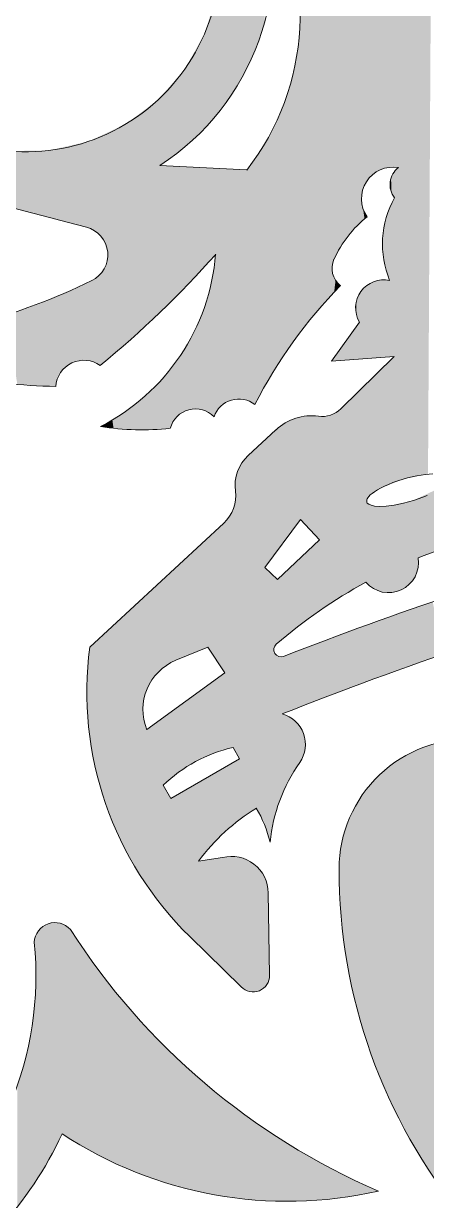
# Model space of a CAD drawing. Extents: x -99 to 297, y 0 to 529.
# Drawn here: x 220.08 to 224.64, y 345.49 to 358.8 of the extents above; entities that cross this region are included whole.
import ezdxf

# ---------------------------------------------------------------- set-up
doc = ezdxf.new("R2010")
doc.units = 0

msp = doc.modelspace()

# ---------------------------------------------------------------- linework, layer by layer
at = {"color": 7, "lineweight": 13, "ltscale": 0.024588}
msp.add_line((221.624, 357.194), (222.606, 357.142), dxfattribs=at)
at = {"color": 7, "lineweight": 13, "ltscale": 0.013606}
msp.add_line((223.882, 355.422), (223.565, 354.98), dxfattribs=at)
at = {"color": 7, "lineweight": 13, "ltscale": 0.017782}
msp.add_line((224.274, 355.034), (223.565, 354.98), dxfattribs=at)
at = {"color": 7, "lineweight": 13, "ltscale": 0.02109}
msp.add_line((224.274, 355.034), (223.673, 354.442), dxfattribs=at)
at = {"color": 7, "lineweight": 13, "ltscale": 0.010684}
msp.add_line((222.938, 354.204), (222.625, 353.914), dxfattribs=at)
at = {"color": 7, "lineweight": 13, "ltscale": 0.016984}
msp.add_line((223.217, 353.19), (222.81, 352.646), dxfattribs=at)
at = {"color": 7, "lineweight": 13, "ltscale": 0.007854}
msp.add_line((223.43, 352.958), (223.217, 353.19), dxfattribs=at)
at = {"color": 7, "lineweight": 13, "ltscale": 0.051656}
msp.add_line((222.347, 353.149), (220.831, 351.745), dxfattribs=at)
at = {"color": 7, "lineweight": 13, "ltscale": 0.016301}
msp.add_line((223.43, 352.958), (222.956, 352.51), dxfattribs=at)
at = {"color": 7, "lineweight": 13, "ltscale": 0.004981}
msp.add_line((222.956, 352.51), (222.81, 352.646), dxfattribs=at)
at = {"color": 7, "lineweight": 13, "ltscale": 0.009741}
msp.add_line((222.167, 351.744), (221.806, 351.597), dxfattribs=at)
at = {"color": 7, "lineweight": 13, "ltscale": 0.008696}
msp.add_line((222.167, 351.744), (222.36, 351.455), dxfattribs=at)
at = {"color": 7, "lineweight": 13, "ltscale": 0.027329}
msp.add_line((222.36, 351.455), (221.477, 350.812), dxfattribs=at)
at = {"color": 7, "lineweight": 13, "ltscale": 0.00376}
msp.add_line((222.527, 350.481), (222.452, 350.611), dxfattribs=at)
at = {"color": 7, "lineweight": 13, "ltscale": 0.022472}
msp.add_line((222.527, 350.481), (221.747, 350.034), dxfattribs=at)
at = {"color": 7, "lineweight": 13, "ltscale": 0.004271}
msp.add_line((221.747, 350.034), (221.662, 350.182), dxfattribs=at)
at = {"color": 7, "lineweight": 13, "ltscale": 0.00691}
msp.add_line((222.334, 349.367), (222.061, 349.324), dxfattribs=at)
at = {"color": 7, "lineweight": 13, "ltscale": 0.023295}
msp.add_line((222.851, 348.966), (222.865, 348.034), dxfattribs=at)
at = {"color": 7, "lineweight": 13, "ltscale": 0.020351}
msp.add_line((221.962, 348.472), (222.544, 347.902), dxfattribs=at)
at = {"color": 7, "lineweight": 13}
msp.add_lwpolyline([(224.711, 353.704), (224.63, 353.698), (224.533, 353.683), (224.425, 353.659), (224.315, 353.625), (224.261, 353.606), (224.21, 353.586), (224.164, 353.565), (224.121, 353.544), (224.085, 353.523), (224.052, 353.503), (224.027, 353.484), (224.005, 353.466), (223.99, 353.45), (223.978, 353.435), (223.97, 353.422), (223.966, 353.41), (223.964, 353.4), (223.964, 353.391), (223.967, 353.382), (223.971, 353.375), (223.987, 353.361), (224.013, 353.349), (224.052, 353.34), (224.109, 353.336), (224.183, 353.339), (224.276, 353.351), (224.381, 353.373), (224.492, 353.404), (224.547, 353.422), (224.6, 353.442), (224.648, 353.462)], dxfattribs=at)
for centre, radius, start, end in [((220.105, 359.549), 2.202, 240.9404, 72.4889), ((221.966, 343.504), 17.006, 94.1192, 139.7676), ((220.105, 359.549), 2.802, 302.8254, 17.7372), ((220.373, 358.891), 2.837, 321.9326, 32.1813), ((224.263, 356.817), 0.358, 80.3303, 214.9046), ((224.47, 356.977), 0.242, 127.3344, 218.1622), ((246.335, 455.875), 102.61, 254.65423, 255.58633), ((225.22, 356.303), 1.077, 150.8575, 202.3565), ((224.764, 355.605), 1.283, 128.2717, 155.6765), ((220.713, 356.182), 0.323, 295.7751, 75.5863), ((213.651, 363.823), 11.504, 309.3815, 318.4157), ((219.855, 356.383), 2.408, 297.1211, 355.3591), ((223.823, 356.03), 0.251, 155.6765, 231.5858), ((217.46, 362.92), 7.806, 275.3123, 295.7751), ((224.157, 355.582), 0.318, 77.9336, 210.1805), ((227.592, 351.988), 5.495, 135.5842, 152.9259), ((220.548, 361.078), 6.384, 248.2521, 269.0949), ((220.765, 354.671), 0.319, 54.6571, 175.8767), ((222.517, 354.258), 0.294, 51.6471, 161.541), ((222.027, 354.146), 0.294, 44.2543, 165.4468), ((223.459, 354.659), 0.305, 262.3554, 314.5338), ((223.34, 353.772), 0.59, 82.3554, 132.8768), ((221.421, 357.204), 3.001, 261.0418, 276.1587), ((222.944, 353.57), 0.469, 132.8768, 187.2321), ((222.061, 353.458), 0.421, 312.8064, 7.2321), ((226.662, 347.471), 5.692, 87.7034, 111.8276), ((237.925, 313.535), 40.915, 105.6097, 111.3567), ((224.211, 352.7), 0.339, 220.8748, 9.3513), ((226.662, 347.471), 5.692, 118.3984, 130.8134), ((237.925, 313.535), 40.315, 105.4016, 111.7147), ((224.673, 351.24), 3.875, 172.5072, 225.5968), ((222.995, 351.717), 0.0819, 130.8134, 291.3567), ((222.034, 351.039), 0.602, 112.2687, 202.217), ((222.915, 350.646), 0.356, 324.9096, 74.7298), ((225.123, 349.235), 1.471, 87.2611, 179.9318), ((222.826, 348.98), 1.673, 102.899, 134.0685), ((224.748, 349.358), 1.884, 144.9096, 174.5117), ((223.982, 347.889), 2.398, 121.8752, 143.2296), ((221.441, 349.182), 1.475, 13.9629, 30.2485), ((222.432, 348.959), 0.419, 0.873, 103.5194), ((229.856, 349.229), 6.204, 179.9318, 219.3018), ((220.437, 348.394), 0.235, 41.9218, 176.3749), ((227.183, 352.76), 7.803, 212.6387, 246.7036), ((216.459, 348.027), 3.763, 308.528, 5.8173), ((222.679, 348.031), 0.187, 223.6863, 0.873), ((216.735, 347.991), 4.169, 299.5511, 335.1527), ((223.068, 350.12), 4.643, 236.6843, 282.8082)]:
    msp.add_arc(centre, radius, start, end, dxfattribs=at)
at = {"color": 7, "lineweight": 5}
for points in [[(222.434, 357.992), (222.316, 365.388), (222.299, 357.807), (222.307, 359.574)], [(222.434, 357.992), (222.554, 358.187), (222.316, 365.388), (222.709, 365.081)], [(222.743, 358.603), (222.709, 365.081), (222.657, 358.391), (222.554, 358.187)], [(222.811, 358.822), (222.774, 360.402), (222.743, 358.603), (222.709, 365.081)], [(223.462, 364.426), (223.209, 358.963), (223.322, 355.446), (223.257, 355.365)], [(223.462, 364.426), (223.322, 355.446), (223.456, 355.605), (223.388, 355.526)], [(223.462, 364.426), (223.456, 355.605), (223.525, 355.683)], [(223.822, 364.08), (223.462, 364.426), (223.573, 356.033), (223.525, 355.683)], [(223.822, 364.08), (223.573, 356.033), (223.576, 356.074), (223.574, 356.054)], [(223.822, 364.08), (223.576, 356.074), (223.587, 356.114), (223.581, 356.095)], [(223.822, 364.08), (223.587, 356.114), (223.611, 356.168), (223.595, 356.134)], [(223.822, 364.08), (223.611, 356.168), (223.647, 356.236), (223.629, 356.203)], [(223.822, 364.08), (223.647, 356.236), (223.687, 356.302), (223.666, 356.269)], [(223.822, 364.08), (223.687, 356.302), (223.73, 356.365), (223.708, 356.334)], [(223.822, 364.08), (223.73, 356.365), (223.777, 356.425), (223.753, 356.396)], [(223.822, 364.08), (223.777, 356.425), (223.828, 356.483), (223.802, 356.455)], [(224.169, 363.722), (223.822, 364.08), (223.855, 356.511), (223.828, 356.483)], [(224.169, 363.722), (223.855, 356.511), (223.905, 356.809), (223.882, 356.537)], [(224.169, 363.722), (223.905, 356.809), (223.918, 356.913), (223.908, 356.862)], [(224.169, 363.722), (223.918, 356.913), (223.961, 357.009), (223.936, 356.963)], [(224.169, 363.722), (223.961, 357.009), (224.029, 357.088), (223.992, 357.051)], [(224.169, 363.722), (224.029, 357.088), (224.117, 357.144), (224.071, 357.119)], [(224.117, 357.144), (224.167, 357.162), (224.169, 363.722), (224.218, 357.172)], [(224.169, 363.722), (224.218, 357.172), (224.504, 363.352), (224.271, 357.175)], [(224.504, 363.352), (224.271, 357.175), (224.323, 357.17)], [(224.387, 353.648), (224.504, 363.352), (224.304, 357.154), (224.323, 357.17)], [(224.658, 353.701), (224.579, 363.26), (224.387, 353.648), (224.504, 363.352)], [(224.658, 353.701), (224.712, 363.066), (224.579, 363.26), (224.648, 363.165)], [(222.264, 359.117), (222.299, 357.807), (222.307, 359.574)], [(222.128, 358.678), (222.15, 357.633), (222.264, 359.117), (222.299, 357.807)], [(223.206, 358.746), (223.257, 355.365), (223.209, 358.963)], [(221.903, 358.278), (221.987, 357.473), (222.128, 358.678), (222.15, 357.633)], [(223.206, 358.746), (223.186, 358.529), (223.257, 355.365), (223.194, 355.282)], [(223.15, 358.315), (223.194, 355.282), (223.186, 358.529)], [(221.6, 357.933), (221.624, 357.194), (221.903, 358.278)], [(221.624, 357.194), (221.811, 357.326), (221.903, 358.278), (221.987, 357.473)], [(223.098, 358.104), (223.133, 355.198), (223.15, 358.315), (223.194, 355.282)], [(223.03, 357.898), (223.073, 355.113), (223.098, 358.104), (223.133, 355.198)], [(221.6, 357.933), (221.233, 357.658), (221.379, 355.302), (221.295, 355.226)], [(221.6, 357.933), (221.379, 355.302), (221.546, 355.456), (221.463, 355.378)], [(221.6, 357.933), (221.546, 355.456), (221.624, 357.194), (221.628, 355.534)], [(222.946, 357.697), (222.903, 354.852), (223.03, 357.898), (222.958, 354.94)], [(222.958, 354.94), (223.014, 355.027), (223.03, 357.898), (223.073, 355.113)], [(221.233, 357.658), (220.816, 357.465), (220.884, 356.457), (220.84, 356.479)], [(221.233, 357.658), (220.884, 356.457), (220.959, 356.393), (220.924, 356.427)], [(221.233, 357.658), (220.959, 356.393), (221.011, 356.309), (220.988, 356.353)], [(221.233, 357.658), (221.011, 356.309), (221.035, 356.214), (221.026, 356.262)], [(221.233, 357.658), (221.035, 356.214), (221.036, 356.165)], [(221.037, 355.004), (221.124, 355.077), (221.036, 356.165), (221.233, 357.658)], [(221.233, 357.658), (221.124, 355.077), (221.295, 355.226), (221.21, 355.151)], [(222.946, 357.697), (222.847, 357.504), (222.903, 354.852), (222.849, 354.763)], [(220.816, 357.465), (220.368, 357.363), (220.491, 356.574), (220.39, 356.6)], [(220.816, 357.465), (220.491, 356.574), (220.693, 356.521), (220.592, 356.547)], [(220.816, 357.465), (220.693, 356.521), (220.84, 356.479), (220.794, 356.495)], [(222.733, 357.319), (222.748, 354.581), (222.847, 357.504), (222.798, 354.672)], [(222.847, 357.504), (222.798, 354.672), (222.849, 354.763)], [(220.368, 357.363), (219.909, 357.356), (220.087, 356.679), (219.986, 356.706)], [(220.368, 357.363), (220.087, 356.679), (220.289, 356.626), (220.188, 356.653)], [(220.368, 357.363), (220.289, 356.626), (220.39, 356.6)], [(222.606, 357.142), (222.607, 354.539), (222.733, 357.319), (222.64, 354.526)], [(222.733, 357.319), (222.64, 354.526), (222.671, 354.509)], [(222.671, 354.509), (222.7, 354.489), (222.733, 357.319), (222.748, 354.581)], [(222.606, 357.142), (221.624, 357.194), (221.709, 355.613), (221.628, 355.534)], [(222.606, 357.142), (221.709, 355.613), (221.869, 355.773), (221.789, 355.693)], [(222.606, 357.142), (221.869, 355.773), (222.026, 355.937), (221.948, 355.855)], [(222.606, 357.142), (222.026, 355.937), (222.18, 356.103), (222.104, 356.02)], [(222.606, 357.142), (222.18, 356.103), (222.268, 354.415), (222.256, 356.188)], [(222.606, 357.142), (222.268, 354.415), (222.312, 354.47), (222.289, 354.444)], [(222.606, 357.142), (222.312, 354.47), (222.369, 354.512), (222.339, 354.493)], [(222.606, 357.142), (222.369, 354.512), (222.433, 354.54), (222.4, 354.528)], [(222.606, 357.142), (222.433, 354.54), (222.502, 354.552), (222.467, 354.548)], [(222.606, 357.142), (222.502, 354.552), (222.538, 354.552)], [(222.538, 354.552), (222.573, 354.547), (222.606, 357.142), (222.607, 354.539)], [(224.234, 357.032), (224.236, 356.913), (224.24, 357.055), (224.244, 356.89)], [(224.24, 357.055), (224.244, 356.89), (224.249, 357.077), (224.254, 356.868)], [(224.249, 357.077), (224.254, 356.868), (224.26, 357.098), (224.265, 356.847)], [(224.26, 357.098), (224.265, 356.847), (224.273, 357.118), (224.279, 356.828)], [(224.273, 357.118), (224.279, 356.828), (224.288, 357.137)], [(224.387, 353.648), (224.304, 357.154), (224.279, 356.828), (224.288, 357.137)], [(224.228, 356.984), (224.228, 356.96), (224.229, 357.008), (224.231, 356.936)], [(224.229, 357.008), (224.231, 356.936), (224.234, 357.032), (224.236, 356.913)], [(223.911, 356.563), (223.905, 356.809), (223.882, 356.537)], [(223.911, 356.563), (223.91, 356.757), (223.905, 356.809)], [(224.387, 353.648), (224.279, 356.828), (224.109, 353.537), (224.274, 355.034)], [(224.279, 356.828), (224.251, 356.774), (224.274, 355.034), (224.226, 356.719)], [(223.94, 356.588), (223.923, 356.706), (223.911, 356.563), (223.91, 356.757)], [(223.969, 356.613), (223.943, 356.658), (223.94, 356.588), (223.923, 356.706)], [(224.224, 355.893), (224.205, 356.663), (224.202, 355.95), (224.186, 356.605)], [(224.274, 355.034), (224.226, 356.719), (224.224, 355.893), (224.205, 356.663)], [(224.184, 356.008), (224.171, 356.546), (224.169, 356.066), (224.159, 356.487)], [(224.202, 355.95), (224.186, 356.605), (224.184, 356.008), (224.171, 356.546)], [(224.158, 356.126), (224.15, 356.427), (224.149, 356.186), (224.145, 356.367)], [(224.169, 356.066), (224.159, 356.487), (224.158, 356.126), (224.15, 356.427)], [(224.149, 356.186), (224.145, 356.367), (224.144, 356.246), (224.143, 356.306)], [(221.037, 355.004), (221.036, 356.165), (221.016, 356.069), (221.03, 356.116)], [(222.238, 356.036), (222.251, 354.384), (222.256, 356.188), (222.268, 354.415)], [(220.935, 355.946), (220.95, 354.931), (220.968, 355.983)], [(221.037, 355.004), (220.968, 355.983), (220.95, 354.931)], [(221.037, 355.004), (221.016, 356.069), (220.968, 355.983), (220.995, 356.024)], [(222.212, 355.885), (222.238, 354.352), (222.238, 356.036), (222.251, 354.384)], [(223.525, 355.683), (223.573, 356.012), (223.573, 356.033)], [(223.596, 355.759), (223.573, 356.012), (223.525, 355.683)], [(223.596, 355.759), (223.58, 355.971), (223.573, 356.012), (223.576, 355.992)], [(223.596, 355.759), (223.593, 355.932), (223.58, 355.971), (223.585, 355.951)], [(220.696, 355.817), (220.709, 354.985), (220.854, 355.891), (220.751, 354.99)], [(220.854, 355.891), (220.751, 354.99), (220.793, 354.989)], [(220.793, 354.989), (220.835, 354.983), (220.854, 355.891), (220.875, 354.971)], [(220.854, 355.891), (220.875, 354.971), (220.896, 355.916), (220.914, 354.953)], [(220.896, 355.916), (220.914, 354.953), (220.935, 355.946), (220.95, 354.931)], [(222.175, 355.737), (222.177, 354.4), (222.212, 355.885)], [(222.177, 354.4), (222.209, 354.378), (222.212, 355.885), (222.238, 354.352)], [(223.596, 355.759), (223.612, 355.895), (223.593, 355.932), (223.602, 355.913)], [(223.596, 355.759), (223.637, 355.862), (223.612, 355.895), (223.624, 355.878)], [(223.596, 355.759), (223.668, 355.834), (223.637, 355.862), (223.652, 355.847)], [(224.274, 355.034), (224.043, 355.879), (223.964, 355.835), (224.002, 355.86)], [(224.274, 355.034), (224.133, 355.9), (224.043, 355.879), (224.087, 355.893)], [(224.274, 355.034), (224.224, 355.893), (224.133, 355.9), (224.178, 355.9)], [(220.537, 355.746), (220.376, 355.679), (220.453, 354.736), (220.447, 354.694)], [(220.537, 355.746), (220.453, 354.736), (220.481, 354.815), (220.464, 354.776)], [(220.537, 355.746), (220.481, 354.815), (220.502, 354.852)], [(220.502, 354.852), (220.528, 354.885), (220.537, 355.746), (220.558, 354.914)], [(220.537, 355.746), (220.558, 354.914), (220.696, 355.817), (220.592, 354.939)], [(220.696, 355.817), (220.592, 354.939), (220.629, 354.96)], [(220.629, 354.96), (220.668, 354.975), (220.696, 355.817), (220.709, 354.985)], [(222.13, 355.591), (222.142, 354.417), (222.175, 355.737), (222.177, 354.4)], [(223.882, 355.422), (223.876, 355.73), (223.862, 355.464), (223.857, 355.688)], [(224.274, 355.034), (223.9, 355.769), (223.882, 355.422), (223.876, 355.73)], [(223.964, 355.835), (223.929, 355.804), (224.274, 355.034), (223.9, 355.769)], [(220.05, 355.556), (220.157, 354.705), (220.214, 355.616), (220.302, 354.698)], [(220.214, 355.616), (220.302, 354.698), (220.376, 355.679), (220.447, 354.694)], [(222.075, 355.448), (222.106, 354.43), (222.13, 355.591), (222.142, 354.417)], [(223.848, 355.507), (223.845, 355.644), (223.841, 355.552), (223.84, 355.598)], [(223.862, 355.464), (223.857, 355.688), (223.848, 355.507), (223.845, 355.644)], [(219.885, 355.5), (220.012, 354.716), (220.05, 355.556), (220.157, 354.705)], [(222.011, 355.309), (221.99, 354.438), (222.075, 355.448), (222.029, 354.44)], [(222.029, 354.44), (222.068, 354.438), (222.075, 355.448), (222.106, 354.43)], [(222.011, 355.309), (221.938, 355.174), (221.99, 354.438), (221.952, 354.431)], [(224.274, 355.034), (223.882, 355.422), (223.565, 354.98)], [(221.857, 355.045), (221.88, 354.401), (221.938, 355.174), (221.915, 354.418)], [(221.938, 355.174), (221.915, 354.418), (221.952, 354.431)], [(221.768, 354.92), (221.772, 354.292), (221.857, 355.045), (221.793, 354.324)], [(221.857, 355.045), (221.793, 354.324), (221.819, 354.354)], [(221.819, 354.354), (221.848, 354.379), (221.857, 355.045), (221.88, 354.401)], [(221.672, 354.802), (221.693, 354.215), (221.768, 354.92), (221.742, 354.22)], [(221.742, 354.22), (221.755, 354.257), (221.768, 354.92), (221.772, 354.292)], [(224.274, 355.034), (223.673, 354.442), (223.753, 352.364), (223.687, 352.324)], [(224.274, 355.034), (223.753, 352.364), (223.977, 353.434), (223.967, 353.415)], [(224.274, 355.034), (223.977, 353.434), (224.109, 353.537), (224.023, 353.481)], [(221.568, 354.69), (221.545, 354.205), (221.672, 354.802), (221.595, 354.208)], [(221.595, 354.208), (221.644, 354.211), (221.672, 354.802), (221.693, 354.215)], [(221.568, 354.69), (221.457, 354.584), (221.545, 354.205), (221.496, 354.204)], [(221.457, 354.584), (221.339, 354.486), (221.397, 354.203), (221.347, 354.204)], [(221.457, 354.584), (221.397, 354.203), (221.496, 354.204), (221.446, 354.203)], [(221.087, 354.313), (221.1, 354.22), (221.216, 354.396), (221.15, 354.215)], [(221.15, 354.215), (221.199, 354.211), (221.216, 354.396), (221.248, 354.208)], [(221.216, 354.396), (221.248, 354.208), (221.339, 354.486), (221.298, 354.205)], [(221.339, 354.486), (221.298, 354.205), (221.347, 354.204)], [(223.557, 352.242), (223.572, 354.376), (223.539, 354.365), (223.555, 354.37)], [(223.622, 352.283), (223.572, 354.376), (223.557, 352.242)], [(223.622, 352.283), (223.603, 354.391), (223.572, 354.376), (223.588, 354.383)], [(223.622, 352.283), (223.633, 354.409), (223.603, 354.391), (223.618, 354.399)], [(223.687, 352.324), (223.647, 354.419), (223.622, 352.283), (223.633, 354.409)], [(223.687, 352.324), (223.673, 354.442), (223.647, 354.419), (223.66, 354.43)], [(221.002, 354.232), (221.087, 354.313), (220.953, 354.239)], [(221.002, 354.232), (221.051, 354.226), (221.087, 354.313), (221.1, 354.22)], [(223.217, 353.19), (222.988, 354.246), (222.938, 354.204), (222.963, 354.226)], [(223.217, 353.19), (223.042, 354.282), (222.988, 354.246), (223.015, 354.265)], [(223.217, 353.19), (223.1, 354.311), (223.042, 354.282), (223.071, 354.297)], [(223.217, 353.19), (223.161, 354.335), (223.1, 354.311), (223.13, 354.324)], [(223.217, 353.19), (223.224, 354.351), (223.161, 354.335), (223.192, 354.343)], [(223.43, 352.958), (223.256, 354.356), (223.217, 353.19), (223.224, 354.351)], [(223.43, 352.958), (223.321, 354.362), (223.256, 354.356), (223.289, 354.36)], [(223.43, 352.958), (223.386, 354.36), (223.321, 354.362), (223.354, 354.362)], [(223.43, 352.958), (223.436, 354.355), (223.386, 354.36), (223.418, 354.357)], [(223.43, 352.958), (223.429, 352.156), (223.436, 354.355), (223.493, 352.199)], [(223.493, 352.199), (223.47, 354.354), (223.436, 354.355), (223.453, 354.354)], [(223.493, 352.199), (223.505, 354.358), (223.47, 354.354), (223.488, 354.356)], [(223.557, 352.242), (223.505, 354.358), (223.493, 352.199)], [(223.557, 352.242), (223.539, 354.365), (223.505, 354.358), (223.522, 354.361)], [(222.81, 352.646), (222.938, 354.204), (222.668, 349.895), (222.625, 353.914)], [(223.217, 353.19), (222.938, 354.204), (222.81, 352.646)], [(222.576, 349.832), (222.587, 353.874), (222.553, 353.829), (222.569, 353.852)], [(222.622, 349.864), (222.605, 353.894), (222.576, 349.832), (222.587, 353.874)], [(222.622, 349.864), (222.668, 349.895), (222.605, 353.894), (222.625, 353.914)], [(222.527, 350.481), (222.487, 349.764), (222.539, 353.806), (222.531, 349.798)], [(222.503, 353.73), (222.495, 353.704), (222.527, 350.481), (222.488, 353.677)], [(222.527, 350.481), (222.514, 353.756), (222.503, 353.73)], [(222.527, 350.481), (222.539, 353.806), (222.514, 353.756), (222.525, 353.781)], [(222.576, 349.832), (222.553, 353.829), (222.531, 349.798), (222.539, 353.806)], [(222.476, 353.539), (222.476, 353.594), (222.475, 353.567)], [(222.478, 353.622), (222.476, 353.594), (222.479, 353.511), (222.476, 353.539)], [(222.478, 353.622), (222.479, 353.511), (222.482, 353.65)], [(222.482, 353.461), (222.482, 353.65), (222.481, 353.486), (222.479, 353.511)], [(222.527, 350.481), (222.488, 353.677), (222.482, 353.461), (222.482, 353.65)], [(222.527, 350.481), (222.482, 353.461), (222.48, 353.412), (222.482, 353.436)], [(224.545, 352.755), (224.811, 353.555), (224.511, 352.542), (224.486, 353.402)], [(224.545, 352.755), (224.685, 352.809), (224.811, 353.555), (224.826, 352.859)], [(222.452, 350.611), (222.457, 353.314), (222.437, 353.269), (222.448, 353.291)], [(222.527, 350.481), (222.457, 353.314), (222.452, 350.611)], [(222.527, 350.481), (222.471, 353.362), (222.457, 353.314), (222.465, 353.338)], [(222.527, 350.481), (222.48, 353.412), (222.471, 353.362), (222.476, 353.387)], [(223.964, 353.397), (223.967, 353.415), (223.82, 352.403), (223.753, 352.364)], [(223.964, 353.397), (223.82, 352.403), (223.955, 352.478), (223.887, 352.441)], [(223.994, 352.439), (223.964, 353.397), (223.955, 352.478)], [(223.994, 352.439), (223.968, 353.38), (223.964, 353.397), (223.965, 353.389)], [(223.994, 352.439), (223.987, 353.36), (223.968, 353.38), (223.973, 353.373)], [(223.994, 352.439), (224.038, 352.408), (223.987, 353.36), (224.035, 353.343)], [(224.207, 353.341), (224.035, 353.343), (224.088, 352.384), (224.038, 352.408)], [(224.207, 353.341), (224.088, 352.384), (224.195, 352.361), (224.14, 352.368)], [(224.207, 353.341), (224.195, 352.361), (224.25, 352.363)], [(224.486, 353.402), (224.207, 353.341), (224.303, 352.374), (224.25, 352.363)], [(224.486, 353.402), (224.303, 352.374), (224.402, 352.42), (224.355, 352.393)], [(224.486, 353.402), (224.402, 352.42), (224.481, 352.495), (224.445, 352.454)], [(224.486, 353.402), (224.481, 352.495), (224.511, 352.542)], [(222.382, 353.186), (222.365, 353.167), (222.398, 353.205), (222.397, 350.598)], [(222.452, 350.611), (222.412, 353.225), (222.397, 350.598), (222.398, 353.205)], [(222.452, 350.611), (222.437, 353.269), (222.412, 353.225), (222.425, 353.247)], [(222.347, 353.149), (220.831, 351.745), (220.889, 350.407), (220.847, 350.627)], [(222.347, 353.149), (220.889, 350.407), (221.479, 351.272), (220.944, 350.189)], [(222.347, 353.149), (221.479, 351.272), (221.535, 351.376), (221.505, 351.326)], [(222.347, 353.149), (221.535, 351.376), (221.61, 351.467), (221.571, 351.423)], [(222.347, 353.149), (221.61, 351.467), (221.702, 351.542), (221.654, 351.507)], [(222.347, 353.149), (221.702, 351.542), (221.806, 351.597), (221.753, 351.572)], [(222.347, 353.149), (221.806, 351.597), (222.167, 351.744)], [(222.36, 351.455), (222.347, 353.149), (222.167, 351.744)], [(222.36, 351.455), (222.397, 350.598), (222.347, 353.149), (222.365, 353.167)], [(223.43, 352.958), (222.956, 352.51), (223.059, 351.878), (223, 351.829)], [(223.43, 352.958), (223.059, 351.878), (223.18, 351.974), (223.119, 351.926)], [(223.43, 352.958), (223.18, 351.974), (223.303, 352.066), (223.241, 352.021)], [(223.43, 352.958), (223.303, 352.066), (223.429, 352.156), (223.366, 352.112)], [(222.81, 352.646), (222.668, 349.895), (222.728, 349.902), (222.715, 349.925)], [(222.81, 352.646), (222.728, 349.902), (222.753, 349.856), (222.741, 349.879)], [(222.81, 352.646), (222.753, 349.856), (222.776, 349.809), (222.765, 349.833)], [(222.81, 352.646), (222.776, 349.809), (222.798, 349.761), (222.787, 349.785)], [(222.81, 352.646), (222.798, 349.761), (222.817, 349.713), (222.808, 349.737)], [(222.81, 352.646), (222.817, 349.713), (222.956, 352.51), (222.913, 351.715)], [(224.545, 352.755), (224.511, 352.542), (224.545, 352.645), (224.532, 352.592)], [(224.545, 352.755), (224.545, 352.645), (224.55, 352.7)], [(222.956, 352.51), (222.913, 351.715), (222.917, 351.744), (222.914, 351.73)], [(222.956, 352.51), (222.917, 351.744), (222.931, 351.768), (222.923, 351.757)], [(222.956, 352.51), (222.931, 351.768), (223, 351.829), (222.941, 351.779)], [(224.831, 351.665), (224.711, 352.258), (224.569, 351.573), (224.468, 352.174)], [(224.569, 351.573), (224.468, 352.174), (224.307, 351.481), (224.226, 352.089)], [(224.046, 351.386), (223.985, 352.002), (223.786, 351.289), (223.744, 351.914)], [(224.307, 351.481), (224.226, 352.089), (224.046, 351.386), (223.985, 352.002)], [(223.786, 351.289), (223.744, 351.914), (223.526, 351.191), (223.504, 351.824)], [(220.809, 351.522), (220.818, 350.85), (220.831, 351.745), (220.847, 350.627)], [(222.913, 351.715), (222.817, 349.713), (222.835, 349.664), (222.827, 349.688)], [(222.913, 351.715), (222.835, 349.664), (222.852, 349.614), (222.844, 349.639)], [(222.913, 351.715), (222.852, 349.614), (222.866, 349.563), (222.859, 349.589)], [(222.913, 351.715), (222.866, 349.563), (222.879, 349.599), (222.873, 349.538)], [(222.913, 351.715), (222.879, 349.599), (222.899, 349.719), (222.888, 349.659)], [(222.913, 351.715), (222.899, 349.719), (222.911, 349.778)], [(222.926, 349.837), (222.915, 351.701), (222.911, 349.778), (222.913, 351.715)], [(223.267, 351.091), (223.264, 351.733), (223.025, 351.641)], [(223.526, 351.191), (223.504, 351.824), (223.267, 351.091), (223.264, 351.733)], [(222.926, 349.837), (222.925, 351.674), (222.915, 351.701), (222.918, 351.687)], [(222.925, 351.674), (222.926, 349.837), (222.933, 351.663), (222.942, 349.896)], [(222.933, 351.663), (222.942, 349.896), (222.944, 351.653), (222.961, 349.954)], [(222.944, 351.653), (222.961, 349.954), (222.955, 351.645)], [(222.955, 351.645), (222.961, 349.954), (222.969, 351.639), (222.981, 350.011)], [(222.969, 351.639), (222.981, 350.011), (222.982, 351.636), (223.003, 350.068)], [(222.982, 351.636), (223.003, 350.068), (222.997, 351.635)], [(223.011, 351.637), (222.997, 351.635), (223.009, 350.989), (223.003, 350.068)], [(223.011, 351.637), (223.009, 350.989), (223.025, 351.641), (223.267, 351.091)], [(220.799, 351.298), (220.802, 351.074), (220.809, 351.522), (220.818, 350.85)], [(222.36, 351.455), (221.477, 350.812), (221.704, 350.221), (221.662, 350.182)], [(222.36, 351.455), (221.704, 350.221), (221.79, 350.295), (221.746, 350.259)], [(222.36, 351.455), (221.79, 350.295), (221.882, 350.362), (221.836, 350.329)], [(222.36, 351.455), (221.882, 350.362), (221.978, 350.423), (221.93, 350.393)], [(222.36, 351.455), (221.978, 350.423), (222.078, 350.477), (222.028, 350.451)], [(222.36, 351.455), (222.078, 350.477), (222.182, 350.525), (222.13, 350.502)], [(222.36, 351.455), (222.182, 350.525), (222.288, 350.565), (222.235, 350.546)], [(222.36, 351.455), (222.288, 350.565), (222.397, 350.598), (222.342, 350.582)], [(221.459, 351.217), (221.479, 351.272), (221.011, 349.975), (220.944, 350.189)], [(221.459, 351.217), (221.011, 349.975), (221.444, 351.16)], [(221.011, 349.975), (221.09, 349.765), (221.444, 351.16), (221.181, 349.56)], [(221.444, 351.16), (221.181, 349.56), (221.435, 351.101), (221.284, 349.361)], [(221.435, 351.101), (221.284, 349.361), (221.432, 351.042), (221.399, 349.168)], [(221.432, 351.042), (221.399, 349.168), (221.435, 350.983), (221.524, 348.982)], [(221.435, 350.983), (221.524, 348.982), (221.443, 350.925), (221.457, 350.867)], [(223.027, 350.124), (223.009, 350.989), (223.003, 350.068)], [(223.049, 350.976), (223.009, 350.989), (223.052, 350.179), (223.027, 350.124)], [(223.049, 350.976), (223.052, 350.179), (223.088, 350.957)], [(223.052, 350.179), (223.08, 350.233), (223.088, 350.957), (223.109, 350.287)], [(223.088, 350.957), (223.109, 350.287), (223.124, 350.934), (223.14, 350.339)], [(223.124, 350.934), (223.14, 350.339), (223.157, 350.907), (223.172, 350.391)], [(221.457, 350.867), (221.524, 348.982), (221.477, 350.812)], [(221.662, 350.182), (221.477, 350.812), (221.66, 348.804), (221.524, 348.982)], [(223.157, 350.907), (223.172, 350.391), (223.186, 350.877), (223.206, 350.441)], [(223.186, 350.877), (223.206, 350.441), (223.212, 350.843), (223.229, 350.477)], [(223.212, 350.843), (223.229, 350.477), (223.233, 350.806), (223.247, 350.516)], [(223.233, 350.806), (223.247, 350.516), (223.25, 350.767), (223.26, 350.557)], [(223.25, 350.767), (223.26, 350.557), (223.262, 350.726), (223.268, 350.599)], [(223.262, 350.726), (223.268, 350.599), (223.269, 350.684), (223.271, 350.641)], [(224.736, 345.726), (224.751, 350.658), (224.59, 345.949), (224.609, 350.613)], [(224.343, 350.482), (224.454, 346.178), (224.473, 350.554), (224.59, 345.949)], [(224.473, 350.554), (224.59, 345.949), (224.609, 350.613)], [(222.527, 350.481), (221.747, 350.034), (222.095, 349.369), (222.061, 349.324)], [(222.527, 350.481), (222.095, 349.369), (222.166, 349.455), (222.13, 349.412)], [(222.527, 350.481), (222.166, 349.455), (222.241, 349.538), (222.203, 349.497)], [(222.527, 350.481), (222.241, 349.538), (222.319, 349.617), (222.279, 349.578)], [(222.527, 350.481), (222.319, 349.617), (222.402, 349.693), (222.36, 349.655)], [(222.527, 350.481), (222.402, 349.693), (222.487, 349.764), (222.444, 349.729)], [(224.109, 350.3), (224.212, 346.653), (224.221, 350.397), (224.328, 346.413)], [(224.221, 350.397), (224.328, 346.413), (224.343, 350.482), (224.454, 346.178)], [(224.006, 350.192), (224.012, 347.147), (224.109, 350.3)], [(224.012, 347.147), (224.107, 346.898), (224.109, 350.3), (224.212, 346.653)], [(221.662, 350.182), (221.66, 348.804), (221.747, 350.034), (221.806, 348.633)], [(223.915, 350.075), (223.928, 347.399), (224.006, 350.192), (224.012, 347.147)], [(222.061, 349.324), (221.747, 350.034), (221.962, 348.472), (221.806, 348.633)], [(223.837, 349.949), (223.855, 347.656), (223.915, 350.075), (223.928, 347.399)], [(223.771, 349.815), (223.793, 347.915), (223.837, 349.949), (223.855, 347.656)], [(223.72, 349.676), (223.742, 348.176), (223.771, 349.815), (223.793, 347.915)], [(223.682, 349.532), (223.702, 348.44), (223.72, 349.676), (223.742, 348.176)], [(223.66, 349.385), (223.674, 348.704), (223.682, 349.532), (223.702, 348.44)], [(222.061, 349.324), (221.962, 348.472), (222.334, 349.367), (222.544, 347.902)], [(222.544, 347.902), (222.38, 349.375), (222.334, 349.367)], [(222.544, 347.902), (222.474, 349.376), (222.38, 349.375), (222.427, 349.378)], [(222.544, 347.902), (222.565, 349.357), (222.474, 349.376), (222.52, 349.369)], [(222.544, 347.902), (222.564, 347.884), (222.565, 349.357), (222.588, 347.868)], [(222.565, 349.357), (222.588, 347.868), (222.609, 349.339), (222.613, 347.856)], [(222.609, 349.339), (222.613, 347.856), (222.65, 349.317)], [(222.613, 347.856), (222.64, 347.849), (222.65, 349.317), (222.667, 347.845)], [(222.65, 349.317), (222.667, 347.845), (222.689, 349.29), (222.695, 347.845)], [(223.652, 349.237), (223.657, 348.97), (223.66, 349.385), (223.674, 348.704)], [(222.689, 349.29), (222.695, 347.845), (222.724, 349.26)], [(222.695, 347.845), (222.723, 347.85), (222.724, 349.26), (222.749, 347.858)], [(222.724, 349.26), (222.749, 347.858), (222.756, 349.225), (222.774, 347.871)], [(222.756, 349.225), (222.774, 347.871), (222.784, 349.187), (222.797, 347.887)], [(222.784, 349.187), (222.797, 347.887), (222.807, 349.147), (222.817, 347.906)], [(222.807, 349.147), (222.817, 347.906), (222.825, 349.103), (222.834, 347.928)], [(222.825, 349.103), (222.834, 347.928), (222.839, 349.059), (222.848, 347.953)], [(222.848, 347.953), (222.848, 349.012), (222.839, 349.059)], [(222.858, 347.979), (222.851, 348.966), (222.848, 347.953), (222.848, 349.012)], [(222.863, 348.006), (222.865, 348.034), (222.858, 347.979), (222.851, 348.966)], [(220.289, 345.812), (220.222, 347.939), (220.251, 348.536), (220.232, 348.507)], [(220.289, 345.812), (220.251, 348.536), (220.3, 348.584), (220.273, 348.562)], [(220.371, 345.952), (220.289, 345.812), (220.329, 348.602), (220.3, 348.584)], [(220.371, 345.952), (220.329, 348.602), (220.394, 348.625), (220.36, 348.616)], [(220.447, 346.094), (220.371, 345.952), (220.428, 348.629), (220.394, 348.625)], [(220.447, 346.094), (220.428, 348.629), (220.518, 346.24), (220.462, 348.628)], [(220.462, 348.628), (220.496, 348.621), (220.518, 346.24), (220.529, 348.61)], [(220.518, 346.24), (220.529, 348.61), (220.716, 346.117), (220.559, 348.595)], [(220.716, 346.117), (220.559, 348.595), (220.587, 348.575)], [(220.587, 348.575), (220.612, 348.551), (220.716, 346.117), (220.773, 348.31)], [(220.22, 348.174), (220.203, 348.409), (220.217, 348.476), (220.208, 348.443)], [(220.22, 348.174), (220.217, 348.476), (220.222, 347.939), (220.232, 348.507)], [(220.716, 346.117), (220.773, 348.31), (220.921, 346.003), (220.943, 348.075)], [(220.921, 346.003), (220.943, 348.075), (221.13, 345.901)], [(220.943, 348.075), (221.121, 347.846), (221.13, 345.901), (221.308, 347.624)], [(220.289, 345.812), (220.201, 345.676), (220.222, 347.939), (220.209, 347.704)], [(220.201, 345.676), (220.181, 347.471), (220.209, 347.704)], [(221.13, 345.901), (221.308, 347.624), (221.345, 345.808), (221.503, 347.409)], [(220.109, 345.543), (220.139, 347.24), (220.201, 345.676), (220.181, 347.471)], [(221.345, 345.808), (221.503, 347.409), (221.564, 345.727), (221.705, 347.202)], [(220.012, 346.787), (220.083, 347.011), (220.109, 345.543), (220.139, 347.24)], [(221.564, 345.727), (221.705, 347.202), (221.787, 345.657), (221.916, 347.002)], [(221.787, 345.657), (221.916, 347.002), (222.013, 345.598), (222.133, 346.811)], [(220.011, 345.414), (220.012, 346.787), (220.109, 345.543)], [(222.013, 345.598), (222.133, 346.811), (222.241, 345.551), (222.358, 346.627)], [(222.241, 345.551), (222.358, 346.627), (222.472, 345.515), (222.589, 346.452)], [(222.472, 345.515), (222.589, 346.452), (222.705, 345.491), (222.826, 346.286)], [(222.705, 345.491), (222.826, 346.286), (222.938, 345.479), (223.07, 346.128)], [(222.938, 345.479), (223.07, 346.128), (223.171, 345.478), (223.319, 345.98)], [(223.171, 345.478), (223.319, 345.98), (223.405, 345.489), (223.574, 345.841)], [(223.405, 345.489), (223.574, 345.841), (223.637, 345.512), (223.833, 345.712)], [(223.637, 345.512), (223.833, 345.712), (223.868, 345.546), (224.097, 345.592)]]:
    msp.add_solid(points, dxfattribs=at)

doc.saveas('drawing.dxf')
